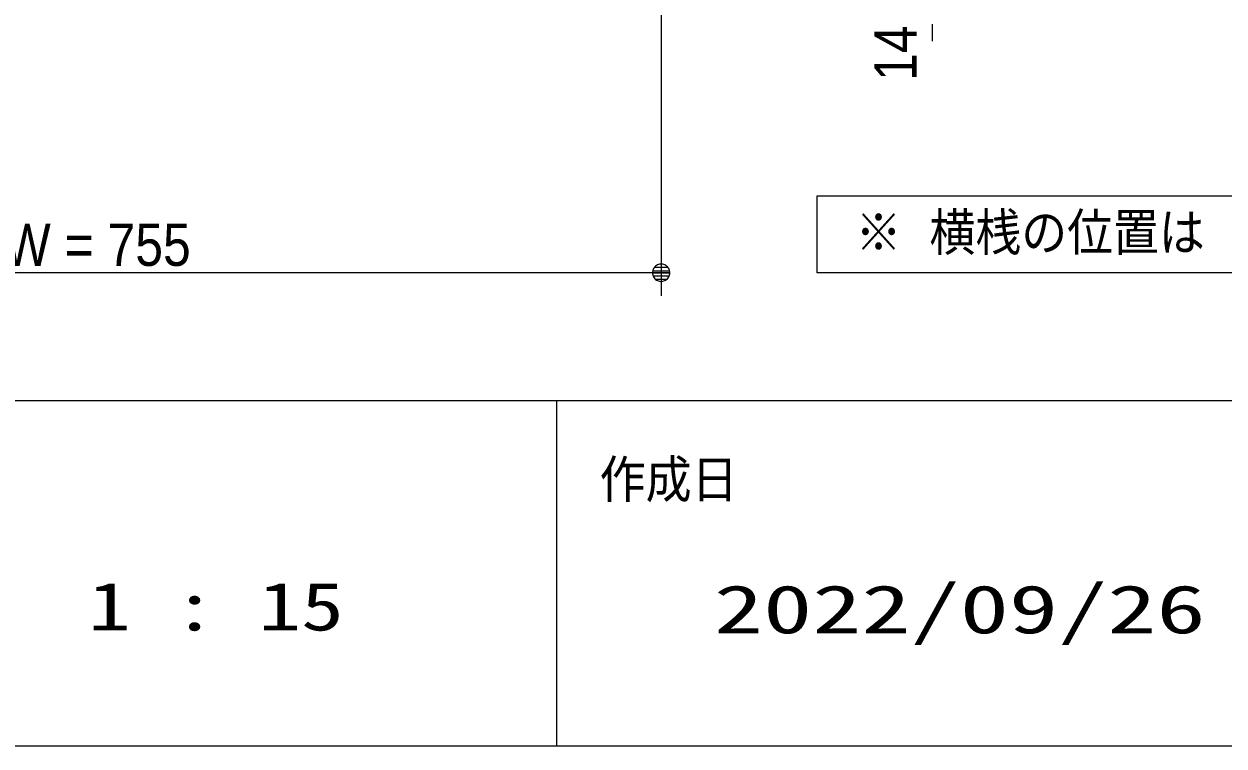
# Model space of a CAD drawing. Units: millimetres, scale not verified. Extents: x -4547 to 4547, y -2284 to 2284.
# Drawn here: x 188 to 969, y -2078 to -1607 of the extents above; entities that cross this region are included whole.
import ezdxf
from ezdxf.enums import TextEntityAlignment as Align

# ---------------------------------------------------------------- set-up
doc = ezdxf.new("R2010")
doc.units = ezdxf.units.MM
doc.header["$LTSCALE"] = 20
for name, color, linetype, lineweight in [('0-0_2寸法-2', 7, 'Continuous', 9), ('0-1_0', 7, 'Continuous', 9), ('0-2_2寸法-1', 7, 'Continuous', 9), ('0-3_2寸法-3', 7, 'Continuous', 9), ('0-5_1図面枠', 7, 'Continuous', 9)]:
    doc.layers.add(name, color=color, linetype=linetype, lineweight=lineweight)
doc.styles.add('ＭＳ ゴシック', font='')
doc.styles.add('ＭＳ Ｐゴシック', font='')
doc.styles.get('ＭＳ ゴシック').set_extended_font_data('MS Gothic')
doc.styles.get('ＭＳ Ｐゴシック').set_extended_font_data('MS PGothic')

# ---------------------------------------------------------------- blocks, each defined once
blk = doc.blocks.new('_Dot')
at = {"layer": '0-1_0'}
for p, q in [((-10, 0), (-20, 0)), ((9.78, 2), (-9.78, 2)), ((7.99, 6), (-7.99, 6)), ((9.16, -3.98), (-9.16, -3.98)), ((6, -7.98), (-6, -7.98))]:
    blk.add_line(p, q, dxfattribs=at)
for points in [[(10, 0), (9.92, 1.25), (9.69, 2.49), (9.3, 3.68), (8.76, 4.82), (8.09, 5.88), (7.29, 6.85), (6.37, 7.71), (5.36, 8.44), (4.26, 9.05), (3.09, 9.51), (1.87, 9.82), (0.63, 9.98), (-0.63, 9.98), (-1.87, 9.82), (-3.09, 9.51), (-4.26, 9.05), (-5.36, 8.44), (-6.37, 7.71), (-7.29, 6.85), (-8.09, 5.88), (-8.76, 4.82), (-9.3, 3.68), (-9.69, 2.49), (-9.92, 1.25), (-10, 0), (0, 0)], [(-10, 0), (-9.92, -1.25), (-9.69, -2.49), (-9.3, -3.68), (-8.76, -4.82), (-8.09, -5.88), (-7.29, -6.85), (-6.37, -7.71), (-5.36, -8.44), (-4.26, -9.05), (-3.09, -9.51), (-1.87, -9.82), (-0.63, -9.98), (0.63, -9.98), (1.87, -9.82), (3.09, -9.51), (4.26, -9.05), (5.36, -8.44), (6.37, -7.71), (7.29, -6.85), (8.09, -5.88), (8.76, -4.82), (9.3, -3.68), (9.69, -2.49), (9.92, -1.25), (10, 0), (0, 0)]]:
    blk.add_lwpolyline(points, close=True, dxfattribs=at)
blk = doc.blocks.new('グループ-114')
at = {"layer": '0-5_1図面枠'}
for p, q in [((-60000, -37050), (60000, -37050)), ((37500, -37050), (37500, -41550))]:
    blk.add_line(p, q, dxfattribs=at)
blk.add_lwpolyline([(-60000, 41550), (60000, 41550), (60000, -41550), (-60000, -41550)], close=True, dxfattribs=at)
blk = doc.blocks.new('図面枠')
at = {"layer": '0-5_1図面枠'}
blk.add_blockref('グループ-114', (0, 0), dxfattribs=at)
at = {"layer": '0-5_1図面枠', "style": 'ＭＳ ゴシック'}
for s, height, width, p in [('作成日', 488.1, 0.9, (38062.5, -38465.4)), ('1 : 15', 627.7, 1.3, (31400.2, -40233.6))]:
    blk.add_text(s, height=height, dxfattribs=dict(at, width=width)).set_placement(p, align=Align.BOTTOM_LEFT)

msp = doc.modelspace()

# ---------------------------------------------------------------- linework, layer by layer
at = {"layer": '0-0_2寸法-2'}
msp.add_line((779.1, -1607.26), (779.1, -1618.51), dxfattribs=at)
at = {"layer": '0-2_2寸法-1'}
for p, q in [((602.6, -1596), (602.6, -1784.27)), ((591.35, -1769.27), (-141.14, -1769.27))]:
    msp.add_line(p, q, dxfattribs=at)
at = {"layer": '0-3_2寸法-3'}
msp.add_lwpolyline([(704.1, -1719.27), (1454.1, -1719.27), (1454.1, -1769.27), (704.1, -1769.27)], close=True, dxfattribs=at)

# ---------------------------------------------------------------- block references
at = {"layer": '0-2_2寸法-1', "xscale": 0.5627563, "yscale": 0.5627563}
msp.add_blockref('_Dot', (602.6, -1769.27), dxfattribs=at)
at = {"layer": '0-5_1図面枠', "xscale": 0.05, "yscale": 0.05}
msp.add_blockref('図面枠', (-1340.62, 0), dxfattribs=at)

# ---------------------------------------------------------------- texts
at = {"layer": '0-0_2寸法-2', "style": 'ＭＳ Ｐゴシック', "width": 0.9}
msp.add_text('14', height=27.57, rotation=90, dxfattribs=at).set_placement((777.24, -1644.31), align=Align.BOTTOM_LEFT)
at = {"layer": '0-2_2寸法-1', "style": 'ＭＳ Ｐゴシック', "width": 0.9}
msp.add_text('DW = 755', height=27.57, dxfattribs=at).set_placement((151.04, -1773.06), align=Align.BOTTOM_LEFT)
at = {"layer": '0-3_2寸法-3', "style": 'ＭＳ ゴシック', "width": 0.9}
for s, p in [('横桟の位置は「横桟取付位置図面」を参照', (777.35, -1762.3)), ('※', (729.22, -1762.3))]:
    msp.add_text(s, height=24.34, dxfattribs=at).set_placement(p, align=Align.BOTTOM_LEFT)
at = {"layer": '0-5_1図面枠', "style": 'ＭＳ ゴシック', "width": 1.5}
msp.add_text('2022/09/26', height=31.38, dxfattribs=at).set_placement((636.96, -2013.54), align=Align.BOTTOM_LEFT)

doc.saveas('drawing.dxf')
